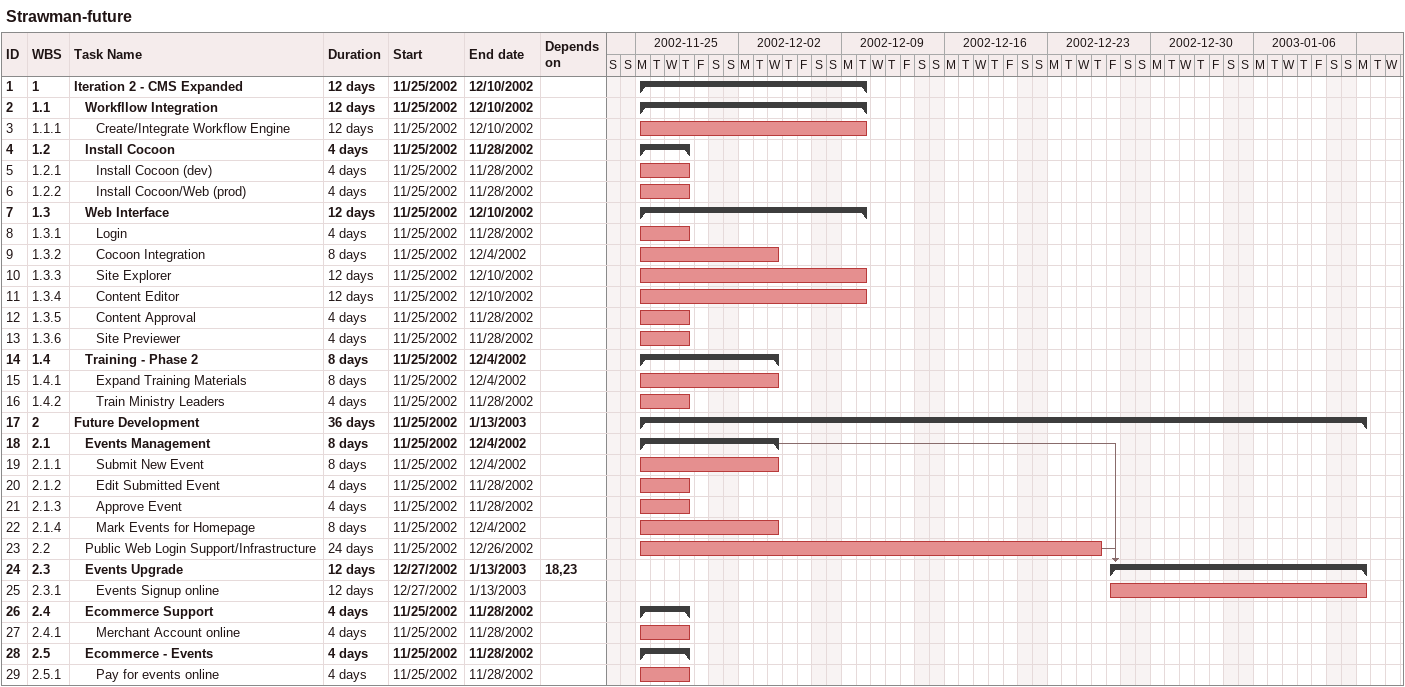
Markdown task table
Strawman-future

| ID | WBS | Task | Duration | Start | Finish | Predecessors |
|---|---|---|---|---|---|---|
| 1 | 1 | **Iteration 2 - CMS Expanded** | 12d | 2002-11-25 | 2002-12-10 |  |
| 2 | 1.1 | **Workfllow Integration** | 12d | 2002-11-25 | 2002-12-10 |  |
| 3 | 1.1.1 | Create/Integrate Workflow Engine | 12d | 2002-11-25 | 2002-12-10 |  |
| 4 | 1.2 | **Install Cocoon** | 4d | 2002-11-25 | 2002-11-28 |  |
| 5 | 1.2.1 | Install Cocoon (dev) | 4d | 2002-11-25 | 2002-11-28 |  |
| 6 | 1.2.2 | Install Cocoon/Web (prod) | 4d | 2002-11-25 | 2002-11-28 |  |
| 7 | 1.3 | **Web Interface** | 12d | 2002-11-25 | 2002-12-10 |  |
| 8 | 1.3.1 | Login | 4d | 2002-11-25 | 2002-11-28 |  |
| 9 | 1.3.2 | Cocoon Integration | 8d | 2002-11-25 | 2002-12-04 |  |
| 10 | 1.3.3 | Site Explorer | 12d | 2002-11-25 | 2002-12-10 |  |
| 11 | 1.3.4 | Content Editor | 12d | 2002-11-25 | 2002-12-10 |  |
| 12 | 1.3.5 | Content Approval | 4d | 2002-11-25 | 2002-11-28 |  |
| 13 | 1.3.6 | Site Previewer | 4d | 2002-11-25 | 2002-11-28 |  |
| 14 | 1.4 | **Training - Phase 2** | 8d | 2002-11-25 | 2002-12-04 |  |
| 15 | 1.4.1 | Expand Training Materials | 8d | 2002-11-25 | 2002-12-04 |  |
| 16 | 1.4.2 | Train Ministry Leaders | 4d | 2002-11-25 | 2002-11-28 |  |
| 17 | 2 | **Future Development** | 36d | 2002-11-25 | 2003-01-13 |  |
| 18 | 2.1 | **Events Management** | 8d | 2002-11-25 | 2002-12-04 |  |
| 19 | 2.1.1 | Submit New Event | 8d | 2002-11-25 | 2002-12-04 |  |
| 20 | 2.1.2 | Edit Submitted Event | 4d | 2002-11-25 | 2002-11-28 |  |
| 21 | 2.1.3 | Approve Event | 4d | 2002-11-25 | 2002-11-28 |  |
| 22 | 2.1.4 | Mark Events for Homepage | 8d | 2002-11-25 | 2002-12-04 |  |
| 23 | 2.2 | Public Web Login Support/Infrastructure | 24d | 2002-11-25 | 2002-12-26 |  |
| 24 | 2.3 | **Events Upgrade** | 12d | 2002-12-27 | 2003-01-13 | 18, 23 |
| 25 | 2.3.1 | Events Signup online | 12d | 2002-12-27 | 2003-01-13 |  |
| 26 | 2.4 | **Ecommerce Support** | 4d | 2002-11-25 | 2002-11-28 |  |
| 27 | 2.4.1 | Merchant Account online | 4d | 2002-11-25 | 2002-11-28 |  |
| 28 | 2.5 | **Ecommerce - Events** | 4d | 2002-11-25 | 2002-11-28 |  |
| 29 | 2.5.1 | Pay for events online | 4d | 2002-11-25 | 2002-11-28 |  |
